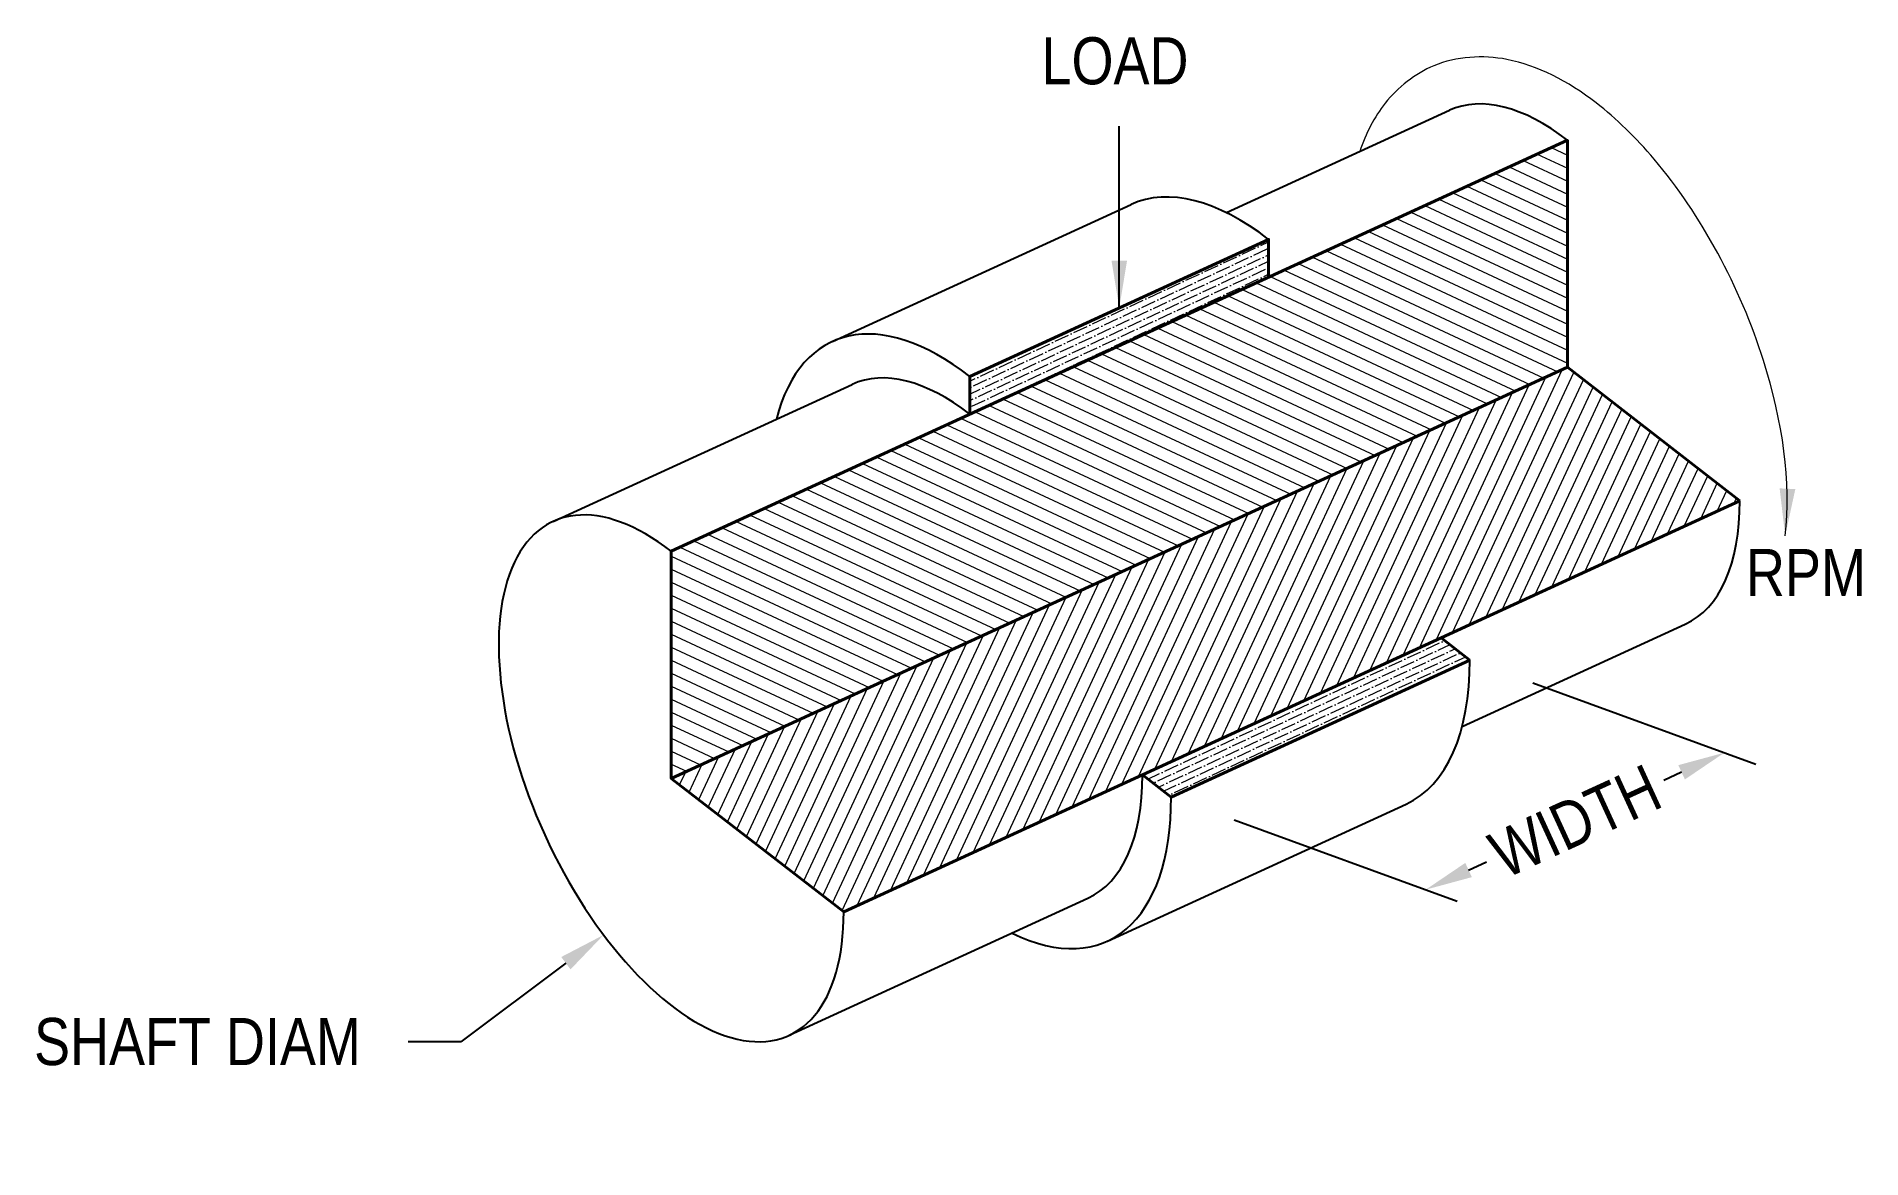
# Paper-space layout 'Bearing_PlainPV' of a CAD drawing. Header units: inches. Extents: x 2.54 to 7.38, y 2.57 to 5.55.
import ezdxf
from ezdxf import colors
from ezdxf.entities.mleader import LeaderData, LeaderLine
from ezdxf.math import Vec2, Vec3

# ---------------------------------------------------------------- set-up
doc = ezdxf.new("R2010")
doc.units = ezdxf.units.IN
doc.header["$LTSCALE"] = 0.3
doc.header["$MEASUREMENT"] = 0
doc.header["$PDMODE"] = 35
doc.layers.get('0').update_dxf_attribs({"lineweight": 25})
for name, color, linetype, lineweight in [('..01 - Medium', 7, 'Continuous', 25), ('..02 - Light', 142, 'Continuous', 9), ('..03 - Thick', 230, 'Continuous', 40), ('..09 - Hatch', 8, 'Continuous', 9)]:
    doc.layers.add(name, color=color, linetype=linetype, lineweight=lineweight)
doc.styles.add('prg 01 - Text', font='ARIALN.TTF', dxfattribs={"height": 0.125})
doc.styles.add('prg 03 - Standard', font='ARIALN.TTF')
doc.dimstyles.new('prg - inch - 16', dxfattribs={"dimtxt": 0.125, "dimasz": 0.125, "dimexe": 0.0625, "dimexo": 0.125, "dimgap": 0.03125, "dimtad": 0, "dimdec": 4, "dimzin": 3, "dimdsep": 46, "dimlunit": 4, "dimtxsty": 'prg 03 - Standard', "dimcen": 0.0625, "dimclrd": 256, "dimclre": 256, "dimclrt": 256, "dimadec": 0, "dimazin": 2, "dimtfac": 1, "dimtdec": 4, "dimtofl": 0, "dimtmove": 0, "dimatfit": 3, "dimfxl": 1, "dimfrac": 1, "dimtolj": 1, "dimtzin": 0, "dimarcsym": 1})

# ---------------------------------------------------------------- blocks, each defined once
blk = doc.blocks.new('*D32')
at = {"layer": '..02 - Light', "lineweight": -2, "transparency": 16777216}
for p, q in [((6.51, 3.8314), (7.1016, 3.6161)), ((6.9044, 3.5944), (6.8571, 3.5727)), ((5.7177, 3.468), (6.3093, 3.2527)), ((6.3393, 3.3352), (6.3866, 3.3569))]:
    blk.add_line(p, q, dxfattribs=at)
at = {"layer": '..02 - Light', "transparency": 16777216}
for points in [[(6.8957, 3.6134), (6.9131, 3.5755), (7.018, 3.6465)], [(6.3306, 3.3541), (6.348, 3.3163), (6.2257, 3.2831)]]:
    blk.add_solid(points, dxfattribs=at)
at = {"layer": 'Defpoints', "color": 0, "transparency": 16777216}
for p in [(6.3428, 3.8923), (7.018, 3.6465), (5.5505, 3.5288)]:
    blk.add_point(p, dxfattribs=at)
at = {"layer": '..02 - Light', "transparency": 16777216, "insert": (6.6219, 3.4648), "char_height": 0.125, "attachment_point": 5, "rotation": 24.6419, "style": 'prg 03 - Standard'}
blk.add_mtext('\\A1;WIDTH', dxfattribs=at)

psp = doc.layouts.new('Bearing_PlainPV')

# ---------------------------------------------------------------- hatches: boundary and pattern name
at = {"layer": '..09 - Hatch'}
h = psp.add_hatch(dxfattribs=at)
h.set_pattern_fill('ANSI31', color=256, scale=0.25, angle=110)
h.paths.add_polyline_path([(6.60132, 4.66875), (6.60132, 5.27114), (4.22435, 4.18077), (4.22435, 3.57839)])
h = psp.add_hatch(dxfattribs=at)
h.set_pattern_fill('ANSI36', color=256, scale=0.125, angle=340)
h.paths.add_polyline_path([(5.809, 4.90769), (5.809, 5.00808), (5.01667, 4.64463), (5.01667, 4.54423)])
h = psp.add_hatch(dxfattribs=at)
h.set_pattern_fill('ANSI31', color=256, scale=0.25, angle=20)
h.paths.add_polyline_path([(7.0589, 4.31474), (6.60132, 4.66875), (4.22435, 3.57839), (4.68192, 3.22438)])
h = psp.add_hatch(dxfattribs=at)
h.set_pattern_fill('ANSI36', color=256, scale=0.125, angle=340)
h.paths.add_polyline_path([(6.34283, 3.89229), (6.26657, 3.95129), (5.47425, 3.58783), (5.55051, 3.52883)])

# ---------------------------------------------------------------- linework, layer by layer
at = {"layer": '..01 - Medium'}
psp.add_ellipse((6.60132, 4.66875), major_axis=(-0.31271, 0.6817), ratio=0.4900232, start_param=5.5307685, end_param=6.2831853, dxfattribs=at)
at = {"layer": '..02 - Light'}
psp.add_line((5.99282, 5.21477), (6.28861, 5.35045), dxfattribs=at)
psp.add_solid([(7.20599, 4.3456), (7.17907, 4.22177), (7.16438, 4.34764)], dxfattribs=at)
at = {"layer": '..03 - Thick'}
for points in [[(6.60132, 4.66875), (6.60132, 5.27114), (4.22435, 4.18077), (4.22435, 3.57839)], [(5.809, 4.90769), (5.809, 5.00808), (5.01667, 4.64463), (5.01667, 4.54423)], [(7.0589, 4.31474), (6.60132, 4.66875), (4.22435, 3.57839), (4.68192, 3.22438)], [(6.34283, 3.89229), (6.26657, 3.95129), (5.47425, 3.58783), (5.55051, 3.52883)]]:
    psp.add_lwpolyline(points, close=True, dxfattribs=at)
at = {"layer": '..09 - Hatch'}
psp.add_open_spline([(7.17907, 4.22177), (7.19563, 4.36329), (7.17282, 4.52506), (7.05981, 4.88118), (6.95625, 5.07397), (6.78297, 5.27813), (6.73158, 5.32841), (6.67781, 5.37001), (6.60242, 5.42833), (6.52261, 5.46955), (6.37777, 5.49765), (6.30692, 5.49368), (6.19787, 5.44806), (6.15108, 5.41111), (6.08909, 5.33281), (6.06659, 5.28868), (6.05079, 5.24136)], degree=3, knots=[0, 0, 0, 0, 0.6406309, 0.6406309, 1.4091519, 1.4091519, 1.708043, 1.708043, 1.708043, 2.1226819, 2.1226819, 2.4424009, 2.4424009, 2.7062805, 2.7062805, 2.9429463, 2.9429463, 2.9429463, 2.9429463], dxfattribs=at)
at = {"extrusion": (4.44089e-16, 0.803184, 0.595731)}
for p, q in [((5.69703, 5.07908), (6.28861, 5.35045)), ((4.65185, 4.73716), (5.44417, 5.10061)), ((3.91164, 4.26009), (4.70396, 4.62354)), ((6.32244, 3.71568), (6.91403, 3.98705)), ((5.3815, 3.14653), (6.17382, 3.50998)), ((4.53706, 2.89669), (5.32938, 3.26014))]:
    psp.add_line(p, q, dxfattribs=at)
at = {"color": 0, "linetype": 'Continuous', "lineweight": 0, "extrusion": (4.44089e-16, 0.803184, 0.595731)}
psp.add_line((5.809, 4.90769), (5.01667, 4.54423), dxfattribs=at)
for centre, major_axis, start_param, end_param in [((5.809, 4.3053), (0.36483, -0.79531), 2.3891759, 3.1415927), ((5.01667, 3.94184), (0.36483, -0.79531), 2.3891759, 3.6826922), ((5.01667, 3.94184), (0.31271, -0.6817), 2.3891759, 3.1415927), ((4.22435, 3.57839), (0.31271, -0.6817), 2.3891759, 7.1015649), ((6.60132, 4.66875), (-0.31271, 0.6817), 3.1415927, 3.9599722), ((5.809, 4.3053), (0.36483, -0.79531), 0, 0.8183796), ((5.01667, 3.94184), (0.31271, -0.6817), 0, 0.8183796), ((5.01667, 3.94184), (0.36483, -0.79531), 5.7420858, 7.1015649)]:
    psp.add_ellipse(centre, major_axis=major_axis, ratio=0.4900232, start_param=start_param, end_param=end_param)

# ---------------------------------------------------------------- texts
at = {"layer": '..02 - Light', "style": 'prg 01 - Text'}
for s, p in [('LOAD', (5.20645, 5.41945)), ('RPM', (7.07518, 4.06167))]:
    psp.add_text(s, height=0.125, dxfattribs=at).set_placement(p)

# ---------------------------------------------------------------- dimensions: what is measured, and where the dimension line sits
at = {"layer": '..02 - Light'}
dim = psp.add_linear_dim(base=(7.01801, 3.64654), p1=(5.55051, 3.52883), p2=(6.34283, 3.89229), angle=24.64192, text='WIDTH', dimstyle='prg - inch - 16', override={"dimfrac": 2}, dxfattribs=at)
dim.commit()
dim.dimension.update_dxf_attribs({"geometry": '*D32', "text_midpoint": (6.62185, 3.46482)})

# ---------------------------------------------------------------- leaders
psp.add_leader([(5.41283, 4.82636), (5.41283, 5.30874)], dimstyle='prg - inch - 16', override={"dimscale": 0, "dimgap": 0.03125, "dimtad": 0, "dimfrac": 2}, dxfattribs=at)
ml = psp.add_multileader_mtext('Standard', dxfattribs=at)
ml.set_content('SHAFT DIAM', color=256, style='prg 03 - Standard')
ml.set_leader_properties(color=256)
ml.build(insert=Vec2(0, 0))
ml.multileader.update_dxf_attribs({"dogleg_length": 0.25, "arrow_head_size": 0.125})
ctx = ml.context
ctx.base_point, ctx.char_height, ctx.arrow_head_size, ctx.landing_gap_size, ctx.plane_origin = Vec3(2.42651, 2.87917), 0.125, 0.125, 0.125, Vec3(3.89853, 3.4075)
ctx.text_align_type = 2
notes = []
notes.append((ctx, [(0, (1, 1, 0), (3.66634, 2.87917), (-1, 0), 0.13998, [(0, [(4.045, 3.16296)], 0, [])])]))
ctx.mtext.insert, ctx.mtext.alignment, ctx.mtext.flow_direction = Vec3(3.40136, 2.94274), 3, 5
for ctx, leaders in notes:
    for number, flags, end, landing, length, lines in leaders:
        leader = LeaderData()
        leader.index, (leader.has_last_leader_line, leader.has_dogleg_vector, leader.attachment_direction) = number, flags
        leader.last_leader_point, leader.dogleg_vector, leader.dogleg_length = Vec3(end), Vec3(landing), length
        for number, points, colour, breaks in lines:
            line = LeaderLine()
            line.index, line.vertices, line.color, line.breaks = number, Vec3.list(points), colors.encode_raw_color(colour), breaks
            leader.lines.append(line)
        ctx.leaders.append(leader)

doc.saveas('drawing.dxf')
